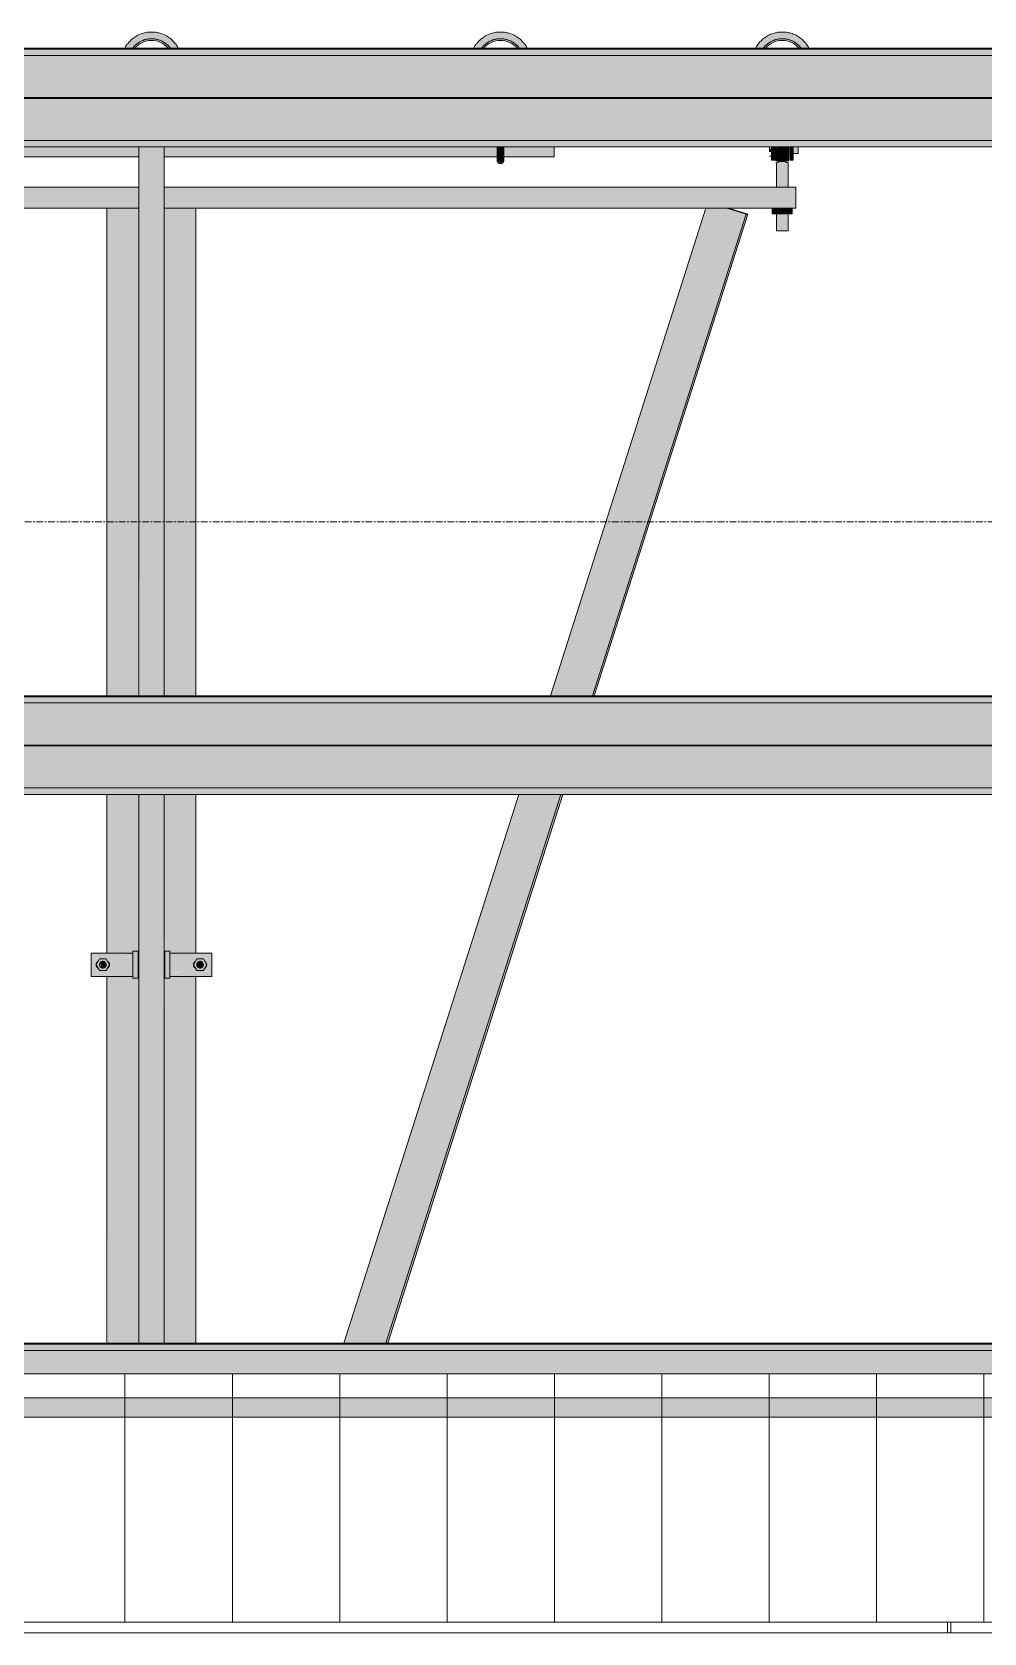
# Model space of a CAD drawing. Header units: inches. Extents: x 20426 to 36845, y -248 to 750.
# Drawn here: x 26880.9 to 26951.8, y 175.2 to 294.5 of the extents above; entities that cross this region are included whole.
import ezdxf

# ---------------------------------------------------------------- set-up
doc = ezdxf.new("R2010")
doc.units = ezdxf.units.IN
doc.header["$MEASUREMENT"] = 0
doc.linetypes.add('Grid Line 1_2_', pattern=[0.875, 0.5, -0.125, 0.125, -0.125])
for name, color, linetype, lineweight in [('A-FLOR-LEVL', 51, 'Continuous', 9), ('A-GLAZ-CWMG', 51, 'Continuous', 9), ('A-ROOF', 132, 'Continuous', 13), ('A-WALL-PATT', 111, 'Continuous', 13), ('L-SITE-WALL', 31, 'Continuous', 13), ('Q-SPCQ', 91, 'Continuous', 9), ('S-BEAM', 12, 'Continuous', 9)]:
    doc.layers.add(name, color=color, linetype=linetype, lineweight=lineweight)

# ---------------------------------------------------------------- blocks, each defined once
blk = doc.blocks.new('Basketball_Backstop-Performance_Sports_Systems-3103-Ceiling_Hung - 27_-0_ to 27_-11 7_8_-706978-Elevation - South')
at = {"layer": 'Q-SPCQ'}
for points in [[(24958.47, 293.29), (24958.57, 293.32), (24958.01, 294.01), (24957.11, 294.44), (24956.35, 294.44), (24956.11, 294.44), (24955.21, 294.01), (24954.64, 293.29), (24955.23, 293.29), (24955.46, 293.56), (24955.89, 293.83), (24956.35, 293.97), (24956.61, 294), (24957.24, 293.87), (24957.66, 293.63), (24957.94, 293.37), (24958.02, 293.29), (24958.46, 293.29)], [(24955.23, 293.29), (24955.38, 293.29), (24955.64, 293.53), (24955.8, 293.66), (24956.19, 293.82), (24956.61, 293.87), (24957.03, 293.82), (24957.42, 293.66), (24957.9, 293.29), (24958, 293.29), (24957.85, 293.49), (24957.49, 293.77), (24957.06, 293.94), (24956.61, 294), (24956.16, 293.94), (24955.64, 293.69), (24955.37, 293.49)], [(24981, 293.29), (24981.23, 293.29), (24981.46, 293.56), (24981.8, 293.79), (24982.36, 293.97), (24982.81, 293.97), (24983.26, 293.86), (24983.64, 293.65), (24983.92, 293.4), (24984.05, 293.29), (24984.58, 293.29), (24983.94, 294.04), (24983.11, 294.44), (24982.11, 294.44), (24981.21, 294.01), (24980.75, 293.29), (24980.87, 293.29)], [(24981.23, 293.29), (24981.38, 293.29), (24981.55, 293.47), (24981.8, 293.66), (24982.19, 293.82), (24982.61, 293.87), (24983.03, 293.82), (24983.42, 293.66), (24983.9, 293.29), (24984, 293.29), (24983.85, 293.49), (24983.49, 293.77), (24983.06, 293.94), (24982.61, 294), (24982.16, 293.94), (24981.74, 293.77), (24981.37, 293.49)], [(25002.1, 293.29), (25002.23, 293.29), (25002.46, 293.56), (25002.89, 293.83), (25003.35, 293.97), (25003.61, 294), (25004.24, 293.87), (25004.66, 293.63), (25004.94, 293.37), (25005.02, 293.29), (25005.57, 293.32), (25005.01, 294.01), (25004.11, 294.44), (25003.15, 294.44), (25003.11, 294.44), (25002.21, 294.01), (25001.64, 293.29), (25002.02, 293.29)], [(25002.3, 293.29), (25002.38, 293.29), (25002.46, 293.4), (25002.8, 293.66), (25003.19, 293.82), (25003.61, 293.87), (25004.03, 293.82), (25004.42, 293.66), (25004.9, 293.29), (25005, 293.29), (25004.85, 293.49), (25004.49, 293.77), (25004.06, 293.94), (25003.61, 294), (25003.15, 293.94), (25002.74, 293.77), (25002.37, 293.49), (25002.23, 293.29)], [(24982.61, 284.74), (24982.61, 285.94), (24982.37, 285.94), (24982.41, 284.81)], [(25002.67, 285.69), (25002.8, 285.69), (25002.8, 285.8), (25002.67, 285.8)], [(25002.67, 285.57), (25002.8, 285.57), (25002.8, 285.69), (25002.67, 285.69)], [(25003.05, 285.69), (25003.05, 285.94), (25002.8, 285.94), (25002.8, 285.69)], [(25002.8, 284.96), (25003.05, 284.96), (25003.05, 285.69), (25002.8, 285.69), (25002.8, 285.04)], [(25004.08, 285.66), (25004.08, 285.94), (25003.14, 285.89), (25003.15, 285.66)], [(25003.61, 284.86), (25004.08, 284.87), (25004.08, 285.66), (25003.14, 285.66), (25003.15, 284.87), (25003.53, 284.86)], [(25004.42, 285.69), (25004.42, 285.94), (25004.17, 285.94), (25004.17, 285.69)], [(25004.17, 284.96), (25004.42, 284.96), (25004.42, 285.69), (25004.17, 285.69), (25004.17, 285.04)], [(25003.61, 280.94), (25003.61, 281.37), (25002.86, 281.37), (25002.86, 280.94)], [(25003.61, 280.94), (25004.36, 280.94), (25004.36, 281.37), (25003.61, 281.37)], [(24952.98, 224.75), (24953.16, 224.82), (24953.23, 225), (24953.2, 225.12), (24953.05, 225.24), (24952.86, 225.22), (24952.77, 225.12), (24952.86, 224.78)], [(24960.23, 224.75), (24960.45, 224.87), (24960.48, 225), (24960.3, 225.24), (24960.05, 225.18), (24959.98, 225), (24960.05, 224.82)]]:
    blk.add_hatch(color=256, dxfattribs=at).paths.add_polyline_path(points, flags=0)
h = blk.add_hatch(color=256, dxfattribs=at)
h.paths.add_polyline_path([(24986.61, 285.19), (24986.61, 285.94), (24982.85, 285.94), (24982.83, 285.19)], flags=0)
h.paths.add_polyline_path([(24982.38, 285.19), (24982.4, 285.44), (24982.36, 285.94), (24957.55, 285.94), (24957.55, 285.19), (24982.37, 285.19)], flags=0)
h.paths.add_polyline_path([(24955.67, 285.19), (24955.64, 285.94), (24930.85, 285.94), (24930.86, 285.19), (24955.64, 285.19)], flags=0)
h.paths.add_polyline_path([(24926.61, 285.19), (24930.39, 285.24), (24930.4, 285.42), (24930.36, 285.94), (24926.61, 285.94), (24926.61, 285.25)], flags=0)
h = blk.add_hatch(color=256, dxfattribs=at)
h.paths.add_polyline_path([(24956.61, 196.79), (24956.61, 237.69), (24955.67, 237.69), (24955.71, 196.79), (24956.51, 196.79)], flags=0)
h.paths.add_polyline_path([(24956.61, 245.04), (24956.61, 285.94), (24955.67, 285.94), (24955.73, 245.04), (24956.44, 245.04)], flags=0)
h = blk.add_hatch(color=256, dxfattribs=at)
h.paths.add_polyline_path([(24956.76, 196.79), (24957.55, 196.79), (24957.52, 237.69), (24956.61, 237.69), (24956.61, 196.79)], flags=0)
h.paths.add_polyline_path([(24956.68, 245.04), (24957.55, 245.04), (24957.52, 285.94), (24956.61, 285.94), (24956.61, 245.04)], flags=0)
h = blk.add_hatch(color=256, dxfattribs=at)
h.paths.add_polyline_path([(24982.81, 285.19), (24982.86, 285.19), (24982.83, 285.4)], flags=0)
h.paths.add_polyline_path([(24982.61, 284.74), (24982.82, 284.81), (24982.83, 284.98), (24982.86, 284.95), (24982.81, 285.19), (24982.85, 285.94), (24982.61, 285.94), (24982.61, 284.96)], flags=0)
h = blk.add_hatch(color=256, dxfattribs=at)
h.paths.add_polyline_path([(25003.14, 285.69), (25003.14, 285.94), (25003.05, 285.89), (25003.05, 285.69)], flags=0)
h.paths.add_polyline_path([(25004.8, 285.69), (25004.8, 285.94), (25004.42, 285.9), (25004.42, 285.69)], flags=0)
h.paths.add_polyline_path([(25004.08, 285.69), (25004.17, 285.73), (25004.17, 285.94), (25004.08, 285.89), (25004.08, 285.73)], flags=0)
h = blk.add_hatch(color=256, dxfattribs=at)
h.paths.add_polyline_path([(25003.14, 285.44), (25003.14, 285.69), (25003.05, 285.63), (25003.05, 285.44)], flags=0)
h.paths.add_polyline_path([(25004.8, 285.44), (25004.8, 285.69), (25004.42, 285.68), (25004.42, 285.44)], flags=0)
h.paths.add_polyline_path([(25004.08, 285.44), (25004.17, 285.49), (25004.17, 285.69), (25004.08, 285.66), (25004.08, 285.44)], flags=0)
h = blk.add_hatch(color=256, dxfattribs=at)
h.paths.add_polyline_path([(25003.18, 279.69), (25004.04, 279.69), (25003.99, 280.94), (25003.17, 280.94), (25003.17, 279.69)], flags=0)
h.paths.add_polyline_path([(25003.56, 282.95), (25004.04, 282.95), (25004.02, 284.76), (25003.68, 284.86), (25003.39, 284.83), (25003.17, 284.75), (25003.21, 282.95), (25003.53, 282.95)], flags=0)
h = blk.add_hatch(color=256, dxfattribs=at)
h.paths.add_polyline_path([(24908.61, 281.37), (24955.67, 281.37), (24955.64, 282.95), (24908.61, 282.95), (24908.61, 281.52)], flags=0)
h.paths.add_polyline_path([(24957.8, 281.37), (25004.61, 281.37), (25004.61, 282.95), (24957.55, 282.95), (24957.55, 281.37)], flags=0)
h = blk.add_hatch(color=256, dxfattribs=at)
h.paths.add_polyline_path([(24955.34, 196.79), (24955.67, 196.79), (24955.64, 224.12), (24955.61, 224.12), (24955.61, 224), (24955.23, 224), (24955.23, 224.12), (24953.29, 224.12), (24953.35, 196.79), (24954.95, 196.79)], flags=0)
h.paths.add_polyline_path([(24957.55, 196.79), (24959.92, 196.79), (24959.92, 224.12), (24957.98, 224.12), (24957.98, 224), (24957.61, 224), (24957.55, 198.52)], flags=0)
h.paths.add_polyline_path([(24953.35, 224.76), (24953.47, 224.93), (24953.41, 224.86), (24953.37, 224.79)], flags=0)
h.paths.add_polyline_path([(24953.48, 225.01), (24953.4, 225.2), (24953.41, 225.12), (24953.47, 225.03)], flags=0)
h.paths.add_polyline_path([(24954.72, 225.87), (24955.23, 225.87), (24955.23, 226), (24955.61, 226), (24955.64, 225.87), (24955.67, 225.87), (24955.64, 237.69), (24953.29, 237.69), (24953.29, 225.87), (24954.26, 225.87)], flags=0)
h.paths.add_polyline_path([(24957.99, 225.87), (24959.92, 225.87), (24959.92, 237.69), (24957.55, 237.69), (24957.61, 226), (24957.98, 226), (24957.98, 225.87)], flags=0)
h.paths.add_polyline_path([(24957.55, 245.04), (24959.92, 245.04), (24959.92, 281.37), (24957.55, 281.37), (24957.55, 247.35)], flags=0)
h.paths.add_polyline_path([(24955.64, 245.04), (24955.67, 245.04), (24955.64, 281.37), (24953.29, 281.37), (24953.29, 245.04), (24955.57, 245.04)], flags=0)
h = blk.add_hatch(color=256, dxfattribs=at)
h.paths.add_polyline_path([(24970.95, 196.79), (24974.08, 196.79), (24987.12, 237.69), (24983.99, 237.69), (24976.17, 213.17)], flags=0)
h.paths.add_polyline_path([(24986.33, 245.04), (24989.47, 245.04), (25000.91, 280.92), (24999.49, 281.37), (24997.92, 281.37), (24994.85, 271.76)], flags=0)
h = blk.add_hatch(color=256, dxfattribs=at)
h.paths.add_polyline_path([(24974.08, 196.79), (24974.22, 196.79), (24987.26, 237.69), (24987.12, 237.69), (24979.31, 213.17)], flags=0)
h.paths.add_polyline_path([(24989.47, 245.04), (24989.6, 245.04), (25001.04, 280.92), (25000.91, 280.92), (24997.99, 271.76)], flags=0)
h = blk.add_hatch(color=256, dxfattribs=at)
h.paths.add_polyline_path([(24952.11, 225.56), (24955.23, 225.59), (24955.23, 225.87), (24952.11, 225.83), (24952.11, 225.64)], flags=0)
h.paths.add_polyline_path([(24957.98, 225.56), (24961.11, 225.56), (24961.11, 225.87), (24957.98, 225.83), (24957.98, 225.62)], flags=0)
h.paths.add_polyline_path([(24955.61, 225.56), (24955.67, 225.59), (24955.64, 225.87), (24955.61, 225.83), (24955.61, 225.59)], flags=0)
h = blk.add_hatch(color=256, dxfattribs=at)
h.paths.add_polyline_path([(24952.11, 225.56), (24952.11, 224.44), (24952.71, 224.59), (24952.49, 225.07), (24952.65, 225.29), (24952.71, 225.41), (24952.48, 225.47)], flags=0)
h.paths.add_polyline_path([(24953.05, 224.44), (24955.23, 224.44), (24955.23, 225.56), (24952.11, 225.56), (24952.8, 225.44), (24953.23, 225.44), (24953.47, 224.93), (24953.33, 224.73), (24953.2, 224.56), (24952.48, 224.53), (24952.11, 224.44), (24952.98, 224.44)], flags=0)
h.paths.add_polyline_path([(24955.67, 224.44), (24955.64, 225.56), (24955.61, 225.56), (24955.64, 224.44)], flags=0)
h.paths.add_polyline_path([(24961.11, 224.44), (24961.11, 225.56), (24960.5, 225.41), (24960.72, 224.93), (24960.57, 224.71), (24960.5, 224.59), (24960.74, 224.53)], flags=0)
h.paths.add_polyline_path([(24957.98, 224.44), (24961.11, 224.44), (24960.41, 224.56), (24959.96, 224.6), (24959.74, 225.07), (24959.88, 225.27), (24960.02, 225.44), (24960.74, 225.47), (24961.11, 225.56), (24957.98, 225.56), (24957.98, 224.55)], flags=0)
h = blk.add_hatch(color=256, dxfattribs=at)
h.paths.add_polyline_path([(24955.23, 224), (24955.61, 224), (24955.61, 226), (24955.23, 226)], flags=0)
h.paths.add_polyline_path([(24957.8, 224), (24957.98, 224), (24957.98, 226), (24957.61, 226), (24957.61, 224)], flags=0)
h = blk.add_hatch(color=256, dxfattribs=at)
h.paths.add_polyline_path([(24957.98, 224.12), (24961.11, 224.17), (24961.11, 224.44), (24957.98, 224.41), (24957.98, 224.13)], flags=0)
h.paths.add_polyline_path([(24955.61, 224.12), (24955.67, 224.17), (24955.64, 224.44), (24955.61, 224.39), (24955.61, 224.13)], flags=0)
h.paths.add_polyline_path([(24952.11, 224.12), (24955.23, 224.17), (24955.23, 224.44), (24952.11, 224.44), (24952.11, 224.14)], flags=0)
h.paths.add_polyline_path([(24957.55, 224.12), (24957.61, 224.17), (24957.55, 224.13)], flags=0)
h = blk.add_hatch(color=256, dxfattribs=at)
h.paths.add_polyline_path([(24953.23, 224.56), (24953.45, 225.06), (24953.23, 225.44), (24952.73, 225.44), (24952.48, 225), (24952.73, 224.56), (24953.16, 224.56)], flags=0)
h.paths.add_polyline_path([(24960.48, 224.56), (24960.74, 225), (24960.48, 225.44), (24959.96, 225.4), (24959.73, 225), (24959.98, 224.56), (24960.45, 224.56)], flags=0)
h.paths.add_polyline_path([(24960.23, 224.75), (24960.05, 224.82), (24959.98, 225), (24960.05, 225.18), (24960.23, 225.25), (24960.41, 225.18), (24960.48, 225), (24960.41, 224.82), (24960.3, 224.76)], flags=0)
h.paths.add_polyline_path([(24952.98, 224.75), (24952.8, 224.82), (24952.73, 225), (24952.8, 225.18), (24952.98, 225.25), (24953.16, 225.18), (24953.23, 225), (24953.16, 224.82), (24953.05, 224.76)], flags=0)
for p, q in [((24930.72, 285.19), (24955.64, 285.19)), ((24955.67, 285.94), (24955.67, 245.04)), ((24957.55, 245.04), (24957.55, 285.94)), ((24957.55, 285.19), (24982.55, 285.19)), ((24982.72, 285.19), (24986.61, 285.19)), ((24986.61, 285.93), (24986.61, 285.19)), ((25002.67, 285.69), (25002.67, 285.91)), ((25002.67, 285.91), (25002.67, 285.8)), ((25002.67, 285.57), (25002.67, 285.69)), ((25002.67, 285.25), (25002.8, 285.25)), ((25002.8, 285.69), (25002.8, 285.94)), ((25002.8, 284.96), (25002.8, 285.69)), ((25003.05, 285.94), (25003.05, 285.69)), ((25003.14, 285.94), (25003.05, 285.94)), ((25003.05, 285.69), (25003.05, 284.96)), ((25003.05, 285.44), (25003.14, 285.44)), ((25003.14, 285.66), (25003.14, 285.89)), ((25003.14, 284.87), (25003.14, 285.66)), ((25004.17, 285.94), (25004.08, 285.94)), ((25004.08, 285.89), (25004.08, 285.66)), ((25004.08, 285.66), (25004.08, 284.87)), ((25004.08, 285.44), (25004.17, 285.44)), ((25004.17, 285.69), (25004.17, 285.94)), ((25004.17, 284.96), (25004.17, 285.69)), ((25004.42, 285.94), (25004.42, 285.69)), ((25004.8, 285.94), (25004.42, 285.94)), ((25004.42, 285.69), (25004.42, 284.96)), ((25004.42, 285.44), (25004.8, 285.44)), ((25004.8, 285.94), (25004.8, 285.69)), ((25004.8, 285.69), (25004.8, 285.44)), ((25002.8, 284.94), (25003.05, 284.94)), ((25003.14, 284.75), (25003.17, 284.75)), ((25003.17, 284.75), (25003.17, 282.95)), ((25004.04, 282.95), (25004.04, 284.75)), ((25004.04, 284.75), (25004.08, 284.75)), ((25004.17, 284.94), (25004.42, 284.94)), ((24955.64, 282.95), (24908.61, 282.95)), ((25004.61, 282.95), (24957.55, 282.95)), ((25004.61, 282.95), (25004.61, 281.37)), ((24955.64, 281.37), (24908.61, 281.37)), ((24953.29, 281.37), (24953.29, 245.04)), ((25004.61, 281.37), (24957.55, 281.37)), ((24959.92, 245.04), (24959.92, 281.37)), ((24986.33, 245.04), (24997.92, 281.37)), ((25000.91, 280.92), (24989.47, 245.04)), ((25001.04, 280.92), (24989.6, 245.04)), ((24999.49, 281.37), (25000.91, 280.92)), ((25001.04, 280.92), (24999.62, 281.37)), ((25000.91, 280.92), (25001.04, 280.92)), ((25002.86, 281.37), (25002.86, 280.94)), ((25003.61, 280.94), (25002.86, 280.94)), ((25003.17, 281.37), (25003.17, 279.69)), ((25003.61, 281.37), (25003.61, 280.94)), ((25004.36, 280.94), (25003.61, 280.94)), ((25004.04, 279.69), (25004.04, 281.37)), ((25004.36, 281.37), (25004.36, 280.94)), ((25004.04, 279.69), (25003.17, 279.69)), ((24953.29, 237.69), (24953.29, 225.86)), ((24955.67, 237.69), (24955.67, 196.79)), ((24957.55, 196.79), (24957.55, 237.69)), ((24959.92, 225.86), (24959.92, 237.69)), ((24970.95, 196.79), (24983.99, 237.69)), ((24987.12, 237.69), (24974.08, 196.79)), ((24987.26, 237.69), (24974.22, 196.79)), ((24955.23, 225.87), (24952.11, 225.87)), ((24952.11, 225.56), (24952.11, 225.87)), ((24952.11, 224.44), (24952.11, 225.56)), ((24955.23, 226), (24955.23, 224)), ((24955.61, 226), (24955.23, 226)), ((24955.61, 224), (24955.61, 226)), ((24955.67, 226), (24955.67, 196.79)), ((24957.61, 226), (24957.61, 224)), ((24957.98, 226), (24957.61, 226)), ((24957.98, 224), (24957.98, 226)), ((24961.11, 225.87), (24957.98, 225.87)), ((24961.11, 225.87), (24961.11, 225.56)), ((24961.11, 225.56), (24961.11, 224.44)), ((24952.11, 224.12), (24952.11, 224.44)), ((24952.73, 225.44), (24952.48, 225)), ((24952.48, 225), (24952.73, 224.56)), ((24953.23, 225.44), (24952.73, 225.44)), ((24952.73, 224.56), (24953.23, 224.56)), ((24953.49, 225), (24953.23, 225.44)), ((24953.23, 224.56), (24953.49, 225)), ((24959.98, 225.44), (24959.73, 225)), ((24959.73, 225), (24959.98, 224.56)), ((24960.48, 225.44), (24959.98, 225.44)), ((24959.98, 224.56), (24960.48, 224.56)), ((24960.74, 225), (24960.48, 225.44)), ((24960.48, 224.56), (24960.74, 225)), ((24961.11, 224.44), (24961.11, 224.12)), ((24952.11, 224.12), (24955.23, 224.12)), ((24953.29, 224.14), (24953.29, 196.79)), ((24955.23, 224), (24955.61, 224)), ((24957.61, 224), (24957.98, 224)), ((24957.98, 224.12), (24961.11, 224.12)), ((24959.92, 196.79), (24959.92, 224.14))]:
    blk.add_line(p, q, dxfattribs=at)
at = {"layer": 'Q-SPCQ', "flags": 128}
for points in [[(24958.6, 293.29), (24958.56, 293.37), (24958.52, 293.45), (24958.47, 293.52), (24958.42, 293.59), (24958.36, 293.66), (24958.3, 293.73), (24958.24, 293.8), (24958.18, 293.86), (24958.11, 293.93), (24958.05, 293.98), (24957.97, 294.04), (24957.9, 294.09), (24957.83, 294.14), (24957.75, 294.19), (24957.67, 294.23), (24957.59, 294.28), (24957.51, 294.31), (24957.43, 294.35), (24957.34, 294.38), (24957.26, 294.41), (24957.17, 294.43), (24957.08, 294.45), (24956.99, 294.47), (24956.91, 294.48), (24956.82, 294.49), (24956.73, 294.5), (24956.64, 294.5), (24956.55, 294.5), (24956.46, 294.49), (24956.37, 294.49), (24956.28, 294.48), (24956.19, 294.46), (24956.1, 294.44), (24956.01, 294.42), (24955.93, 294.39), (24955.84, 294.36), (24955.76, 294.33), (24955.68, 294.3), (24955.59, 294.26), (24955.51, 294.21), (24955.44, 294.17), (24955.36, 294.12), (24955.29, 294.07), (24955.22, 294.01), (24955.15, 293.96), (24955.08, 293.9), (24955.01, 293.83), (24954.95, 293.77), (24954.89, 293.7), (24954.84, 293.63), (24954.78, 293.56), (24954.73, 293.49), (24954.68, 293.41), (24954.64, 293.33)], [(24955.44, 293.55), (24955.5, 293.6), (24955.55, 293.64), (24955.61, 293.68), (24955.67, 293.72), (24955.73, 293.76), (24955.79, 293.79), (24955.85, 293.83), (24955.91, 293.85), (24955.98, 293.88), (24956.04, 293.91), (24956.11, 293.93), (24956.18, 293.95), (24956.25, 293.96), (24956.31, 293.97), (24956.38, 293.99), (24956.45, 293.99), (24956.52, 294), (24956.59, 294), (24956.66, 294), (24956.73, 294), (24956.8, 293.99), (24956.87, 293.98), (24956.94, 293.97), (24957.01, 293.95), (24957.08, 293.94), (24957.14, 293.92), (24957.21, 293.89), (24957.28, 293.87), (24957.34, 293.84), (24957.4, 293.81), (24957.46, 293.78), (24957.53, 293.74), (24957.58, 293.7), (24957.64, 293.66), (24957.7, 293.62), (24957.75, 293.58), (24957.8, 293.53)], [(24984.6, 293.29), (24984.56, 293.37), (24984.52, 293.45), (24984.47, 293.52), (24984.42, 293.59), (24984.36, 293.66), (24984.3, 293.73), (24984.24, 293.8), (24984.18, 293.86), (24984.11, 293.93), (24984.05, 293.98), (24983.97, 294.04), (24983.9, 294.09), (24983.83, 294.14), (24983.75, 294.19), (24983.67, 294.23), (24983.59, 294.28), (24983.51, 294.31), (24983.43, 294.35), (24983.34, 294.38), (24983.26, 294.41), (24983.17, 294.43), (24983.08, 294.45), (24982.99, 294.47), (24982.91, 294.48), (24982.82, 294.49), (24982.73, 294.5), (24982.64, 294.5), (24982.55, 294.5), (24982.46, 294.49), (24982.37, 294.49), (24982.28, 294.48), (24982.19, 294.46), (24982.1, 294.44), (24982.01, 294.42), (24981.93, 294.39), (24981.84, 294.36), (24981.76, 294.33), (24981.68, 294.3), (24981.59, 294.26), (24981.51, 294.21), (24981.44, 294.17), (24981.36, 294.12), (24981.29, 294.07), (24981.22, 294.01), (24981.15, 293.96), (24981.08, 293.9), (24981.01, 293.83), (24980.95, 293.77), (24980.89, 293.7), (24980.84, 293.63), (24980.78, 293.56), (24980.73, 293.49), (24980.68, 293.41), (24980.64, 293.33)], [(24981.44, 293.55), (24981.5, 293.6), (24981.55, 293.64), (24981.61, 293.68), (24981.67, 293.72), (24981.73, 293.76), (24981.79, 293.79), (24981.85, 293.83), (24981.91, 293.85), (24981.98, 293.88), (24982.04, 293.91), (24982.11, 293.93), (24982.18, 293.95), (24982.25, 293.96), (24982.31, 293.97), (24982.38, 293.99), (24982.45, 293.99), (24982.52, 294), (24982.59, 294), (24982.66, 294), (24982.73, 294), (24982.8, 293.99), (24982.87, 293.98), (24982.94, 293.97), (24983.01, 293.95), (24983.08, 293.94), (24983.14, 293.92), (24983.21, 293.89), (24983.28, 293.87), (24983.34, 293.84), (24983.4, 293.81), (24983.46, 293.78), (24983.53, 293.74), (24983.58, 293.7), (24983.64, 293.66), (24983.7, 293.62), (24983.75, 293.58), (24983.8, 293.53)], [(25005.6, 293.29), (25005.56, 293.37), (25005.52, 293.45), (25005.47, 293.52), (25005.42, 293.59), (25005.36, 293.66), (25005.3, 293.73), (25005.24, 293.8), (25005.18, 293.86), (25005.11, 293.93), (25005.05, 293.98), (25004.97, 294.04), (25004.9, 294.09), (25004.83, 294.14), (25004.75, 294.19), (25004.67, 294.23), (25004.59, 294.28), (25004.51, 294.31), (25004.43, 294.35), (25004.34, 294.38), (25004.26, 294.41), (25004.17, 294.43), (25004.08, 294.45), (25003.99, 294.47), (25003.91, 294.48), (25003.82, 294.49), (25003.73, 294.5), (25003.64, 294.5), (25003.55, 294.5), (25003.46, 294.49), (25003.37, 294.49), (25003.28, 294.48), (25003.19, 294.46), (25003.1, 294.44), (25003.01, 294.42), (25002.93, 294.39), (25002.84, 294.36), (25002.76, 294.33), (25002.68, 294.3), (25002.59, 294.26), (25002.51, 294.21), (25002.44, 294.17), (25002.36, 294.12), (25002.29, 294.07), (25002.22, 294.01), (25002.15, 293.96), (25002.08, 293.9), (25002.01, 293.83), (25001.95, 293.77), (25001.89, 293.7), (25001.84, 293.63), (25001.78, 293.56), (25001.73, 293.49), (25001.68, 293.41), (25001.64, 293.33)], [(25002.44, 293.55), (25002.5, 293.6), (25002.55, 293.64), (25002.61, 293.68), (25002.67, 293.72), (25002.73, 293.76), (25002.79, 293.79), (25002.85, 293.83), (25002.91, 293.85), (25002.98, 293.88), (25003.04, 293.91), (25003.11, 293.93)], [(25003.18, 293.95), (25003.25, 293.96), (25003.31, 293.97), (25003.38, 293.99), (25003.45, 293.99), (25003.52, 294), (25003.59, 294), (25003.66, 294), (25003.73, 294), (25003.8, 293.99), (25003.87, 293.98), (25003.94, 293.97), (25004.01, 293.95), (25004.08, 293.94), (25004.14, 293.92), (25004.21, 293.89), (25004.28, 293.87), (25004.34, 293.84), (25004.4, 293.81), (25004.46, 293.78), (25004.53, 293.74), (25004.58, 293.7), (25004.64, 293.66), (25004.7, 293.62), (25004.75, 293.58), (25004.8, 293.53)], [(24955.21, 293.3), (24955.25, 293.35), (24955.3, 293.4), (24955.34, 293.46)], [(24957.9, 293.43), (24957.95, 293.38), (24957.99, 293.33), (24958.03, 293.27)], [(24981.21, 293.3), (24981.25, 293.35), (24981.3, 293.4), (24981.34, 293.46)], [(24983.9, 293.43), (24983.95, 293.38), (24983.99, 293.33), (24984.03, 293.27)], [(25002.21, 293.3), (25002.25, 293.35), (25002.3, 293.4), (25002.34, 293.46)], [(25004.9, 293.43), (25004.95, 293.38), (25004.99, 293.33), (25005.03, 293.27)], [(24982.36, 285.94), (24982.36, 285.88), (24982.36, 285.81), (24982.36, 285.74), (24982.36, 285.68), (24982.36, 285.62), (24982.36, 285.56), (24982.36, 285.5), (24982.36, 285.45), (24982.36, 285.4), (24982.36, 285.35), (24982.36, 285.3), (24982.36, 285.25), (24982.36, 285.21), (24982.36, 285.17), (24982.36, 285.14), (24982.36, 285.1), (24982.36, 285.07), (24982.36, 285.05), (24982.36, 285.02), (24982.36, 285), (24982.36, 284.98), (24982.36, 284.97), (24982.36, 284.95), (24982.36, 284.95), (24982.36, 284.94), (24982.36, 284.94)], [(24982.36, 284.94), (24982.36, 284.94), (24982.36, 284.94), (24982.36, 284.95), (24982.36, 284.96), (24982.36, 284.98), (24982.36, 284.99), (24982.36, 285.02), (24982.36, 285.04), (24982.36, 285.07), (24982.36, 285.1), (24982.36, 285.13), (24982.36, 285.16), (24982.36, 285.2)], [(24982.86, 284.94), (24982.86, 284.94), (24982.86, 284.94), (24982.86, 284.95), (24982.86, 284.96), (24982.86, 284.98), (24982.86, 284.99), (24982.86, 285.02), (24982.86, 285.04), (24982.86, 285.07), (24982.86, 285.1), (24982.86, 285.13), (24982.86, 285.16), (24982.86, 285.2), (24982.86, 285.24), (24982.86, 285.29), (24982.86, 285.33), (24982.86, 285.38), (24982.86, 285.43), (24982.86, 285.49), (24982.86, 285.54), (24982.86, 285.6), (24982.86, 285.66), (24982.86, 285.73), (24982.86, 285.79), (24982.86, 285.86), (24982.86, 285.93)], [(24982.86, 285.21), (24982.86, 285.17), (24982.86, 285.14), (24982.86, 285.1), (24982.86, 285.07), (24982.86, 285.05), (24982.86, 285.02), (24982.86, 285), (24982.86, 284.98), (24982.86, 284.97), (24982.86, 284.95), (24982.86, 284.95), (24982.86, 284.94), (24982.86, 284.94)], [(24982.61, 284.69), (24982.6, 284.69), (24982.59, 284.69), (24982.58, 284.69), (24982.57, 284.69), (24982.56, 284.69), (24982.55, 284.69), (24982.54, 284.7), (24982.53, 284.7), (24982.52, 284.7), (24982.51, 284.71), (24982.51, 284.71), (24982.5, 284.72), (24982.49, 284.72), (24982.48, 284.73), (24982.47, 284.73), (24982.46, 284.74), (24982.45, 284.74), (24982.45, 284.75), (24982.44, 284.76), (24982.43, 284.76), (24982.43, 284.77), (24982.42, 284.78), (24982.41, 284.79), (24982.41, 284.79), (24982.4, 284.8), (24982.4, 284.81), (24982.39, 284.82), (24982.39, 284.83), (24982.38, 284.84), (24982.38, 284.85), (24982.38, 284.86), (24982.37, 284.87), (24982.37, 284.88), (24982.37, 284.89), (24982.37, 284.9), (24982.36, 284.9), (24982.36, 284.91), (24982.36, 284.92), (24982.36, 284.93), (24982.36, 284.94)], [(24982.86, 284.94), (24982.86, 284.93), (24982.86, 284.92), (24982.86, 284.91), (24982.86, 284.9), (24982.86, 284.89), (24982.85, 284.88), (24982.85, 284.87), (24982.85, 284.86), (24982.85, 284.85), (24982.84, 284.84), (24982.84, 284.83), (24982.83, 284.82), (24982.83, 284.81), (24982.82, 284.8), (24982.82, 284.8), (24982.81, 284.79), (24982.81, 284.78), (24982.8, 284.77), (24982.79, 284.77), (24982.79, 284.76), (24982.78, 284.75), (24982.77, 284.74), (24982.76, 284.74), (24982.76, 284.73), (24982.75, 284.73), (24982.74, 284.72), (24982.73, 284.72), (24982.72, 284.71), (24982.71, 284.71), (24982.7, 284.7), (24982.69, 284.7), (24982.68, 284.7), (24982.67, 284.7), (24982.66, 284.69), (24982.65, 284.69), (24982.64, 284.69), (24982.63, 284.69), (24982.62, 284.69), (24982.61, 284.69), (24982.61, 284.69)], [(24952.94, 225.25), (24952.95, 225.25), (24952.96, 225.25), (24952.97, 225.25), (24952.98, 225.25), (24952.98, 225.25)], [(24952.97, 224.75), (24952.96, 224.75), (24952.95, 224.75), (24952.94, 224.75)], [(24952.98, 225.25), (24952.98, 225.25), (24952.99, 225.25), (24953.01, 225.25)], [(24953, 224.75), (24952.99, 224.75), (24952.98, 224.75), (24952.98, 224.75)], [(24960.21, 225.25), (24960.22, 225.25), (24960.23, 225.25), (24960.23, 225.25)], [(24960.23, 224.75), (24960.23, 224.75), (24960.22, 224.75)], [(24960.23, 225.25), (24960.24, 225.25), (24960.25, 225.25), (24960.26, 225.25), (24960.27, 225.25)], [(24960.27, 224.75), (24960.26, 224.75), (24960.25, 224.75), (24960.24, 224.75), (24960.23, 224.75), (24960.23, 224.75)]]:
    blk.add_lwpolyline(points, dxfattribs=at)
at = {"layer": 'Q-SPCQ'}
for centre, radius, start, end in [((24956.61, 292.25), 1.75, 37.0188, 142.9812), ((24956.61, 292.25), 1.62, 40.3443, 139.6557), ((24982.61, 292.25), 1.75, 37.0188, 142.9812), ((24982.61, 292.25), 1.63, 40.3443, 139.6557), ((25003.61, 292.25), 1.75, 37.0188, 142.9812), ((25003.61, 292.25), 1.62, 40.3443, 139.6557), ((24952.76, 225), 0.281, 120, 240), ((24952.98, 225), 0.25, 0, 180), ((24952.98, 225), 0.25, 150, 225), ((24952.98, 225), 0.25, 180, 0), ((24952.98, 225), 0.25, 90, 120), ((24952.98, 225), 0.25, 240, 270), ((24952.98, 225), 0.25, 60, 90), ((24952.98, 225), 0.25, 270, 300), ((24952.98, 225), 0.25, 330, 30), ((24953.2, 225), 0.281, 300, 60), ((24960.01, 225), 0.281, 120, 240), ((24960.23, 225), 0.25, 0, 180), ((24960.23, 225), 0.25, 150, 210), ((24960.23, 225), 0.25, 180, 0), ((24960.23, 225), 0.25, 90, 120), ((24960.23, 225), 0.25, 240, 270), ((24960.23, 225), 0.25, 330, 90), ((24960.23, 225), 0.25, 270, 315), ((24960.45, 225), 0.281, 300, 60)]:
    blk.add_arc(centre, radius, start, end, dxfattribs=at)
blk.add_open_spline([(25004.04, 284.75), (25004.04, 284.75), (25004.04, 284.75), (25004.03, 284.76), (25004.02, 284.76), (25004, 284.77), (25003.99, 284.78), (25003.97, 284.78), (25003.95, 284.79), (25003.94, 284.79), (25003.93, 284.8), (25003.91, 284.81), (25003.89, 284.81), (25003.86, 284.82), (25003.84, 284.83), (25003.83, 284.83), (25003.81, 284.84), (25003.79, 284.84), (25003.76, 284.85), (25003.72, 284.85), (25003.68, 284.86), (25003.65, 284.86), (25003.61, 284.86), (25003.57, 284.86), (25003.53, 284.86), (25003.49, 284.85), (25003.46, 284.85), (25003.43, 284.84), (25003.4, 284.84), (25003.39, 284.83), (25003.37, 284.83), (25003.35, 284.82), (25003.32, 284.81), (25003.3, 284.81), (25003.28, 284.8), (25003.27, 284.79), (25003.26, 284.79), (25003.25, 284.78), (25003.23, 284.78), (25003.21, 284.77), (25003.2, 284.76), (25003.18, 284.76), (25003.17, 284.75), (25003.17, 284.75), (25003.17, 284.75)], degree=3, knots=[0, 0, 0, 0, 0.055556, 0.083333, 0.111111, 0.138889, 0.166667, 0.194444, 0.208333, 0.222222, 0.236111, 0.25, 0.277778, 0.305556, 0.319444, 0.333333, 0.347222, 0.361111, 0.388889, 0.416667, 0.444444, 0.472222, 0.5, 0.527778, 0.555556, 0.583333, 0.611111, 0.638889, 0.652778, 0.666667, 0.680556, 0.694444, 0.722222, 0.75, 0.763889, 0.777778, 0.791667, 0.805556, 0.833333, 0.861111, 0.888889, 0.916667, 0.944444, 1, 1, 1, 1], dxfattribs=at)
blk = doc.blocks.new('Rectangular Mullion - Profile_Polycarbonate_Lower-1125103-Elevation - South')
at = {"layer": 'A-GLAZ-CWMG'}
blk.add_hatch(color=256, dxfattribs=at).paths.add_polyline_path([(25679.52, 191.28), (25679.52, 192.73), (22810.7, 192.73), (22810.7, 191.28), (25672.72, 191.28)], flags=0)
for p, q in [((22810.7, 192.73), (25679.52, 192.73)), ((22810.7, 191.28), (25679.52, 191.28))]:
    blk.add_line(p, q, dxfattribs=at)
blk = doc.blocks.new('Girt_Z - 10_D-1241661-Elevation - South')
at = {"layer": 'S-BEAM'}
h = blk.add_hatch(color=256, dxfattribs=at)
h.paths.add_polyline_path([(24670.53, 196.71), (25679.52, 196.71), (25679.52, 196.79), (24634.77, 196.79), (24634.77, 196.71), (24653.25, 196.71)], flags=0)
h.paths.add_polyline_path([(24630.02, 196.71), (24630.02, 196.79), (24246.27, 196.79), (24246.27, 196.71), (24566.85, 196.71)], flags=0)
h.paths.add_polyline_path([(24013.92, 196.71), (24241.52, 196.71), (24241.52, 196.79), (22810.7, 196.79), (22810.7, 196.71), (23875.69, 196.71)], flags=0)
h = blk.add_hatch(color=256, dxfattribs=at)
h.paths.add_polyline_path([(24670.53, 196.26), (25679.52, 196.26), (25679.52, 196.71), (24634.77, 196.71), (24634.77, 196.26), (24653.25, 196.26)], flags=0)
h.paths.add_polyline_path([(22838.94, 196.26), (24241.52, 196.26), (24241.52, 196.71), (22810.7, 196.71), (22810.7, 196.26)], flags=0)
h.paths.add_polyline_path([(24246.27, 196.26), (24630.02, 196.26), (24630.02, 196.71), (24246.27, 196.71)], flags=0)
h = blk.add_hatch(color=256, dxfattribs=at)
h.paths.add_polyline_path([(24670.53, 194.5), (25679.52, 194.5), (25679.52, 196.26), (24634.77, 196.26), (24634.77, 194.5), (24653.25, 194.5)], flags=0)
h.paths.add_polyline_path([(22838.94, 194.5), (24241.52, 194.5), (24241.52, 196.26), (22810.7, 196.26), (22810.7, 194.5)], flags=0)
h.paths.add_polyline_path([(24246.27, 194.5), (24630.02, 194.5), (24630.02, 196.26), (24246.27, 196.26)], flags=0)
for p, q in [((25679.52, 196.79), (24634.77, 196.79)), ((25679.52, 196.71), (24634.77, 196.71)), ((25679.52, 196.26), (24634.77, 196.26))]:
    blk.add_line(p, q, dxfattribs=at)
blk = doc.blocks.new('Girt_Z - 10_D-V50-Elevation - South')
at = {"layer": 'S-BEAM'}
for points in [[(24964.28, 244.96), (26269.02, 244.96), (26269.02, 245.04), (22791.39, 245.04), (22791.39, 244.96), (24955.64, 244.96)], [(24964.28, 244.51), (26269.02, 244.51), (26269.02, 244.96), (22791.39, 244.96), (22791.39, 244.51), (24955.64, 244.51)], [(25678.52, 241.37), (25678.52, 243.5), (26269.02, 243.5), (26269.02, 244.51), (22791.39, 244.51), (22791.39, 243.5), (22811.7, 243.5), (22811.7, 241.37), (25672.72, 241.37)], [(24705.09, 238.17), (25679.52, 238.17), (25679.52, 239.46), (25678.02, 239.5), (25678.52, 240), (25678.52, 241.11), (22811.7, 241.11), (22811.7, 240), (22812.2, 239.5), (22812.16, 239.46), (22810.7, 239.46), (22810.7, 238.17), (24670.53, 238.17)], [(24981.55, 241.3), (25678.52, 241.32), (25678.52, 241.37), (22811.7, 241.32), (22811.7, 241.3), (24964.28, 241.3)], [(25638.16, 241.11), (25678.52, 241.11), (25678.52, 241.3), (22811.7, 241.24), (22811.7, 241.11), (25629.52, 241.11)], [(24765.57, 237.69), (25679.52, 237.69), (25679.52, 238.17), (22810.7, 238.17), (22810.7, 237.69), (24756.93, 237.69)]]:
    blk.add_hatch(color=256, dxfattribs=at).paths.add_polyline_path(points, flags=0)
for p, q in [((26269.02, 245.04), (22791.39, 245.04)), ((26269.02, 244.96), (22791.39, 244.96)), ((26269.02, 244.51), (22791.39, 244.51)), ((25678.52, 241.37), (22811.7, 241.37)), ((25678.52, 241.3), (22811.7, 241.3)), ((22810.7, 238.17), (25679.52, 238.17)), ((25679.52, 237.69), (22810.7, 237.69))]:
    blk.add_line(p, q, dxfattribs=at)
blk = doc.blocks.new('Girt_Z - 10_D-1241717-Elevation - South')
at = {"layer": 'S-BEAM'}
for points in [[(26268.85, 293.21), (26273.39, 293.21), (26273.39, 293.29), (22791.39, 293.29), (22791.39, 293.21), (26260.21, 293.21)], [(26268.85, 292.76), (26273.39, 292.76), (26273.39, 293.21), (22791.39, 293.21), (22791.39, 292.76), (26260.21, 292.76)], [(25741.84, 289.62), (26273.39, 289.62), (26273.39, 292.76), (22791.39, 292.76), (22791.39, 289.62), (25707.28, 289.62)], [(25690, 289.36), (26273.39, 289.36), (26273.39, 289.55), (22791.39, 289.49), (22791.39, 289.36), (25672.72, 289.36)], [(26268.85, 286.42), (26273.39, 286.42), (26273.39, 289.36), (22791.39, 289.36), (22791.39, 286.42), (26260.21, 286.42)], [(24705.09, 285.94), (26273.39, 285.94), (26273.39, 286.42), (22791.39, 286.4), (22791.39, 285.94), (24687.81, 285.94)]]:
    blk.add_hatch(color=256, dxfattribs=at).paths.add_polyline_path(points, flags=0)
for p, q in [((26273.39, 293.29), (22791.39, 293.29)), ((26273.39, 293.21), (22791.39, 293.21)), ((26273.39, 292.76), (22791.39, 292.76)), ((26273.39, 289.62), (22791.39, 289.62)), ((26273.39, 289.55), (22791.39, 289.55)), ((22791.39, 286.42), (26273.39, 286.42)), ((26273.39, 285.94), (22791.39, 285.94))]:
    blk.add_line(p, q, dxfattribs=at)

msp = doc.modelspace()

# ---------------------------------------------------------------- hatches: boundary and pattern name
at = {"layer": 'A-WALL-PATT', "lineweight": 9}
h = msp.add_hatch(dxfattribs=at)
h.set_pattern_fill('FP_30', color=256, style=0, pattern_type=2)
h.set_pattern_definition([(90, (28207.801, 0), (-8, 5e-16), [])])
h.paths.add_polyline_path([(24743.8728, 176), (27612.6853, 176), (27612.6853, 194.5), (24743.8728, 194.5), (24743.8728, 186.21614)], flags=0)
h = msp.add_hatch(dxfattribs=at)
h.set_pattern_fill('FP_8', color=256, style=0, pattern_type=2)
h.set_pattern_definition([(90, (27190.19, 1159.75), (-193, -193), [48, -145]), (180, (27190.19, 1159.75), (-2e-14, -193), [96.25, -96.75]), (270, (27093.94, 1207.75), (-193, -193), [48, -145]), (180, (27190.19, 1207.75), (-2e-14, -193), [96.25, -96.75]), (270, (27093.69, 1207.75), (-193, -193), [48, -145]), (180, (27093.69, 1207.75), (-2e-14, -193), [96.25, -96.75]), (90, (26997.44, 1159.75), (-193, -193), [48, -145]), (180, (27093.69, 1159.75), (-2e-14, -193), [96.25, -96.75]), (90, (27142.19, 1208), (-193, -193), [48, -145]), (180, (27190.44, 1208), (-2e-14, -193), [48.25, -144.75]), (180, (27190.44, 1256), (-2e-14, -193), [48.25, -144.75]), (90, (27045.69, 1208), (-193, -193), [48, -145]), (180, (27141.94, 1208), (-2e-14, -193), [96.25, -96.75]), (270, (27141.94, 1256), (-193, -193), [48, -145]), (180, (27141.94, 1256), (-2e-14, -193), [96.25, -96.75]), (180, (27045.44, 1208), (-2e-14, -193), [48, -145]), (270, (27045.44, 1256), (-193, -193), [48, -145]), (180, (27045.44, 1256), (-2e-14, -193), [48, -145]), (90, (27190.19, 1256.25), (-193, -193), [48, -145]), (180, (27190.19, 1256.25), (-2e-14, -193), [96.25, -96.75]), (270, (27093.94, 1304.25), (-193, -193), [48, -145]), (180, (27190.19, 1304.25), (-2e-14, -193), [96.25, -96.75]), (270, (27093.69, 1304.25), (-193, -193), [48, -145]), (180, (27093.69, 1304.25), (-2e-14, -193), [96.25, -96.75]), (270, (26997.44, 1304.25), (-193, -193), [48, -145]), (180, (27093.69, 1256.25), (-2e-14, -193), [96.25, -96.75]), (90, (27142.19, 1304.5), (-193, -193), [48, -145]), (180, (27190.44, 1304.5), (-2e-14, -193), [48.25, -144.75]), (180, (27190.44, 1352.5), (-2e-14, -193), [48.25, -144.75]), (90, (27045.69, 1304.5), (-193, -193), [48, -145]), (180, (27141.94, 1304.5), (-2e-14, -193), [96.25, -96.75]), (270, (27141.94, 1352.5), (-193, -193), [48, -145]), (180, (27141.94, 1352.5), (-2e-14, -193), [96.25, -96.75]), (180, (27045.44, 1304.5), (-2e-14, -193), [48, -145]), (270, (27045.44, 1352.5), (-193, -193), [48, -145]), (180, (27045.44, 1352.5), (-2e-14, -193), [48, -145])])
h.paths.add_polyline_path([(27367.4353, 2.244), (27367.4353, 47.57168), (27341.0603, 47.57168), (27341.0603, 33.8125), (27341.34155, 33.8125), (27341.34155, 33), (27343.07807, 32.97133), (27343.77357, 32.81256), (27343.69975, 32.76635), (27343.8019, 32.61754), (27343.97642, 32.43368), (27344.03202, 32.43368), (27344.04397, 32.37403), (27344.03474, 32.05589), (27343.9909, 32.01416), (27343.66516, 31.63007), (27343.61637, 31.6401), (27343.55539, 31.64393), (27343.45636, 31.62543), (27343.39068, 31.58937), (27343.30971, 31.54544), (27342.5377, 31.52493), (27341.34155, 31.46875), (27341.34155, 30.6875), (27341.0603, 30.6875), (27341.0603, 2.244), (27363.98322, 2.244)], flags=0)
h.paths.add_polyline_path([(27582.0603, 2.244), (27588.2478, 2.244), (27588.2478, 47.57168), (27582.0603, 47.57168), (27582.0603, 41.79428), (27582.44778, 41.68133), (27582.5378, 41.56132), (27582.5378, 39.28202), (27583.72342, 39.25), (27583.81395, 39.19248), (27584.62508, 36.9468), (27585.0258, 34.9375), (27584.77301, 34.9375), (27584.59175, 36.04007), (27584.29679, 37.11394), (27584.01454, 37.41313), (27583.81395, 37.52438), (27583.69329, 37.57427), (27582.9878, 37.60823), (27582.9878, 37.221), (27582.5378, 37.221), (27582.5378, 34.93654), (27582.44725, 34.81638), (27582.0603, 34.6875), (27582.0603, 17.88446)], flags=0)
h.paths.add_polyline_path([(27576.4353, 2.244), (27576.4353, 37.305), (27576.3728, 37.305), (27576.3728, 34.6875), (27575.92334, 34.81638), (27575.8328, 34.93654), (27575.8328, 37.221), (27575.3828, 37.221), (27575.3828, 37.60823), (27574.67731, 37.57427), (27574.35606, 37.41313), (27574.22086, 37.305), (27574.07055, 37.10971), (27573.97035, 36.86911), (27573.74552, 35.89578), (27573.59311, 34.90851), (27573.3448, 34.9375), (27573.8908, 37.41313), (27574.56062, 39.195), (27574.64718, 39.25), (27575.8328, 39.28202), (27575.8328, 41.56132), (27575.92282, 41.68133), (27576.3728, 41.8125), (27576.3728, 39.195), (27576.4353, 39.195), (27576.4353, 47.57168), (27542.6853, 47.57168), (27542.6853, 32.61202), (27542.85098, 32.44411), (27542.90178, 32.41354), (27542.91897, 32.37403), (27542.90974, 32.05589), (27542.8659, 32.01416), (27542.6853, 31.68978), (27542.6853, 2.244), (27571.33322, 2.244)], flags=0)
h.paths.add_polyline_path([(27326.23593, 31.85434), (27326.31346, 31.89176), (27326.22012, 32.00494), (27326.23376, 31.875)], flags=0)
h.paths.add_polyline_path([(27329.0603, 2.244), (27329.0603, 30.6875), (27328.77905, 30.6875), (27328.77905, 31.5), (27326.72635, 31.55763), (27326.51013, 31.62789), (27326.45543, 31.63007), (27326.31346, 31.7415), (27326.13028, 32.05589), (27326.08585, 32.05589), (27326.09125, 32.42342), (27326.13986, 32.25), (27326.21254, 32.25), (27326.16164, 32.53096), (27326.28419, 32.73302), (27326.47911, 32.85066), (27326.56036, 32.85066), (27326.58947, 32.81473), (27326.97447, 32.97133), (27327.0626, 32.93567), (27327.74217, 32.98522), (27328.77905, 33), (27328.77905, 33.8125), (27329.0603, 33.8125), (27329.0603, 47.57168), (27321.8728, 47.57168), (27321.8728, 2.244)], flags=0)
h.paths.add_polyline_path([(27326.72635, 31.66274), (27326.72635, 31.74222), (27326.60319, 31.74095), (27326.69002, 31.68581)], flags=0)
h.paths.add_polyline_path([(27343.50741, 32.76635), (27343.45446, 32.89387), (27343.40939, 32.84546), (27343.5025, 32.77031)], flags=0)
h.paths.add_polyline_path([(27576.4353, 55.55469), (27576.4353, 69.85), (27576.3728, 69.85), (27576.3728, 69.01), (27576.18269, 69.09526), (27576.09879, 69.51351), (27575.9928, 69.71603), (27575.9928, 69.85), (27575.19773, 69.81593), (27574.95655, 69.71603), (27574.55337, 69.36103), (27574.0529, 68.78096), (27574.05977, 68.77409), (27573.68783, 68.40215), (27573.48206, 68.58105), (27573.40761, 68.45256), (27573.48913, 68.37104), (27573.48913, 67.99415), (27573.57222, 67.91107), (27573.40761, 67.29842), (27573.10963, 66.70613), (27572.49176, 65.97501), (27572.04293, 65.66418), (27571.64083, 65.79757), (27571.53504, 65.87107), (27571.31135, 65.64738), (27570.85198, 65.91209), (27570.67829, 66.05164), (27570.42422, 66.38137), (27570.27403, 66.6847), (27570.49772, 66.90839), (27570.34321, 67.13078), (27570.29083, 67.41628), (27570.60166, 67.86511), (27570.85198, 68.11542), (27571.35596, 68.5007), (27572.20216, 68.85541), (27572.53772, 68.94557), (27572.62788, 68.85541), (27573.00476, 68.85541), (27573.13326, 68.78096), (27573.22114, 68.86885), (27573.02881, 69.06118), (27573.40761, 69.42625), (27573.48206, 69.4211), (27574.1729, 70.11194), (27574.74944, 70.4851), (27575.19773, 70.6139), (27575.90755, 70.65), (27575.9928, 70.65), (27575.9928, 70.8), (27576.16305, 71.19114), (27576.18269, 71.40474), (27576.3728, 71.49), (27576.3728, 70.65), (27576.4353, 70.65), (27576.4353, 77), (27542.6853, 77), (27542.6853, 55.55469), (27572.74341, 55.55469)], flags=0)
h.paths.add_polyline_path([(27321.8728, 55.55469), (27329.0603, 55.55469), (27329.0603, 77), (27321.8728, 77), (27321.8728, 76.47046)], flags=0)
h.paths.add_polyline_path([(27363.98322, 55.55469), (27367.4353, 55.55469), (27367.4353, 77), (27341.0603, 77), (27341.0603, 55.55469), (27346.70405, 55.55469)], flags=0)
h.paths.add_polyline_path([(27588.2478, 55.55469), (27588.2478, 77), (27582.0603, 77), (27582.0603, 71.46197), (27582.18791, 71.40474), (27582.27181, 70.98649), (27582.3778, 70.71858), (27582.3778, 70.65), (27583.17287, 70.6139), (27583.37416, 70.5874), (27583.81723, 70.40388), (27584.3575, 69.95213), (27584.96298, 69.42625), (27584.96985, 69.43312), (27585.34179, 69.06118), (27585.16289, 68.85541), (27585.29139, 68.78096), (27585.37291, 68.86248), (27585.74979, 68.86248), (27585.83288, 68.94557), (27586.44553, 68.78096), (27587.01464, 68.5007), (27587.77864, 67.85366), (27588.07977, 67.41628), (27587.94638, 67.01418), (27587.87288, 66.90839), (27588.09657, 66.6847), (27587.87288, 66.27638), (27587.51862, 65.91209), (27587.36257, 65.79757), (27587.05925, 65.64738), (27586.83556, 65.87107), (27586.61317, 65.71656), (27586.32767, 65.66418), (27585.87884, 65.97501), (27585.62852, 66.22533), (27585.24324, 66.7293), (27584.88854, 67.57551), (27584.79838, 67.91107), (27584.88854, 68.00123), (27584.92319, 68.41276), (27584.96298, 68.50661), (27584.8751, 68.59449), (27584.68277, 68.40215), (27584.3177, 68.78096), (27584.32285, 68.85541), (27583.37416, 69.73255), (27583.17287, 69.81593), (27582.8987, 69.85), (27582.3778, 69.85), (27582.3778, 69.7), (27582.20755, 69.30886), (27582.1327, 69.0705), (27582.0603, 69.01), (27582.0603, 55.55469)], flags=0)
h.paths.add_polyline_path([(27542.6853, 79), (27576.4353, 79), (27576.4353, 96), (27582.0603, 95.99913), (27582.0603, 79), (27588.2478, 79), (27588.2478, 96), (27602.4383, 96), (27602.4383, 96.32031), (27542.6853, 96.32031), (27542.6853, 81.35263)], flags=0)
h.paths.add_polyline_path([(27321.8728, 79), (27329.0603, 79), (27329.0603, 96), (27331.0603, 96), (27331.0603, 96.32031), (27273.53663, 96.32031), (27273.53663, 96), (27321.8728, 95.99913), (27321.8728, 81.35263)], flags=0)
h.paths.add_polyline_path([(27341.0603, 79), (27367.4353, 79), (27367.4353, 96.32031), (27339.0603, 96.32031), (27339.0603, 96), (27341.0603, 95.99913), (27341.0603, 81.35263)], flags=0)
h.paths.add_polyline_path([(27273.53663, 100.30332), (27331.0603, 100.30332), (27331.0603, 133.22708), (27273.53663, 133.22708), (27273.53663, 113.22324)], flags=0)
h.paths.add_polyline_path([(27562.69363, 100.30332), (27602.4383, 100.30332), (27602.4383, 133.22708), (27542.6853, 133.22708), (27542.6853, 100.30332), (27554.05405, 100.30332)], flags=0)
h.paths.add_polyline_path([(25891.5603, 100.30332), (25922.7478, 100.30332), (25922.7478, 133.22708), (25891.5603, 133.22708), (25891.5603, 100.88129)], flags=0)
h.paths.add_polyline_path([(25924.7478, 100.30332), (25958.9353, 100.30332), (25958.9353, 133.22708), (25924.7478, 133.22708), (25924.7478, 115.52779)], flags=0)
h.paths.add_polyline_path([(25960.9353, 100.30332), (25995.1228, 100.30332), (25995.1228, 133.22708), (25960.9353, 133.22708), (25960.9353, 115.52779)], flags=0)
h.paths.add_polyline_path([(25997.1228, 100.30332), (26031.3103, 100.30332), (26031.3103, 133.22708), (25997.1228, 133.22708), (25997.1228, 115.52779)], flags=0)
h.paths.add_polyline_path([(26066.1228, 100.30332), (26066.1228, 133.22708), (26033.3103, 133.22708), (26033.3103, 100.30332)], flags=0)
h.paths.add_polyline_path([(27363.98322, 100.30332), (27367.4353, 100.30332), (27367.4353, 133.22708), (27339.0603, 133.22708), (27339.0603, 100.30332), (27346.70405, 100.30332)], flags=0)
h.paths.add_polyline_path([(24743.8728, 100.30332), (24744.5603, 100.30332), (24744.5603, 133.22708), (24743.8728, 133.22708), (24743.8728, 115.52779)], flags=0)
h.paths.add_polyline_path([(25304.5603, 100.30332), (25304.5603, 133.22708), (25272.2478, 133.22708), (25272.2478, 100.30332), (25290.48322, 100.30332)], flags=0)
h.paths.add_polyline_path([(25270.2478, 100.30332), (25270.2478, 133.22708), (25269.9978, 133.22708), (25269.9978, 100.30332)], flags=0)
h.paths.add_polyline_path([(25266.3758, 100.30332), (25266.3758, 133.22708), (25023.0603, 133.22708), (25023.0603, 100.30332), (25255.92488, 100.30332)], flags=0)
h.paths.add_polyline_path([(25015.0603, 100.30332), (25015.0603, 133.22708), (24882.4353, 133.22708), (24882.4353, 100.30332), (25014.01655, 100.30332)], flags=0)
h.paths.add_polyline_path([(24874.4353, 100.30332), (24874.4353, 133.22708), (24874.1853, 133.22708), (24874.1853, 100.30332)], flags=0)
h.paths.add_polyline_path([(24872.1853, 100.30332), (24872.1853, 133.22708), (24839.1228, 133.22708), (24839.1228, 100.30332), (24858.50405, 100.30332)], flags=0)
h.paths.add_polyline_path([(24837.1228, 100.30332), (24837.1228, 133.22708), (24802.9353, 133.22708), (24802.9353, 100.30332)], flags=0)
h.paths.add_polyline_path([(24800.9353, 100.30332), (24800.9353, 133.22708), (24765.7478, 133.22708), (24765.7478, 100.30332), (24772.10822, 100.30332)], flags=0)
h.paths.add_polyline_path([(24763.7478, 100.30332), (24763.7478, 133.22708), (24746.5603, 133.22708), (24746.5603, 100.30332)], flags=0)
h.paths.add_polyline_path([(24744.3103, 173.21093), (24744.3103, 175.19965), (27612.6853, 175.19965), (27612.6853, 176), (24743.8728, 176), (24743.8728, 173.21093)], flags=0)

# ---------------------------------------------------------------- linework, layer by layer
at = {"layer": 'A-FLOR-LEVL', "linetype": 'Grid Line 1_2_'}
msp.add_line((23912.34092, 258), (28364.18927, 258), dxfattribs=at)
at = {"layer": 'A-ROOF'}
msp.add_line((24744.3103, 175.19965), (27612.6853, 175.19965), dxfattribs=at)
at = {"layer": 'L-SITE-WALL'}
for p, q in [((27612.6853, 194.5), (24743.8728, 194.5)), ((24743.8728, 176), (27612.6853, 176))]:
    msp.add_line(p, q, dxfattribs=at)

# ---------------------------------------------------------------- block references
at = {"layer": 'A-GLAZ-CWMG'}
msp.add_blockref('Rectangular Mullion - Profile_Polycarbonate_Lower-1125103-Elevation - South', (1933.17007, 0), dxfattribs=at)
at = {"layer": 'Q-SPCQ'}
msp.add_blockref('Basketball_Backstop-Performance_Sports_Systems-3103-Ceiling_Hung - 27_-0_ to 27_-11 7_8_-706978-Elevation - South', (1933.17007, 0), dxfattribs=at)
at = {"layer": 'S-BEAM'}
for name in ['Girt_Z - 10_D-1241717-Elevation - South', 'Girt_Z - 10_D-V50-Elevation - South', 'Girt_Z - 10_D-1241661-Elevation - South']:
    msp.add_blockref(name, (1933.17007, 0), dxfattribs=at)

doc.saveas('drawing.dxf')
